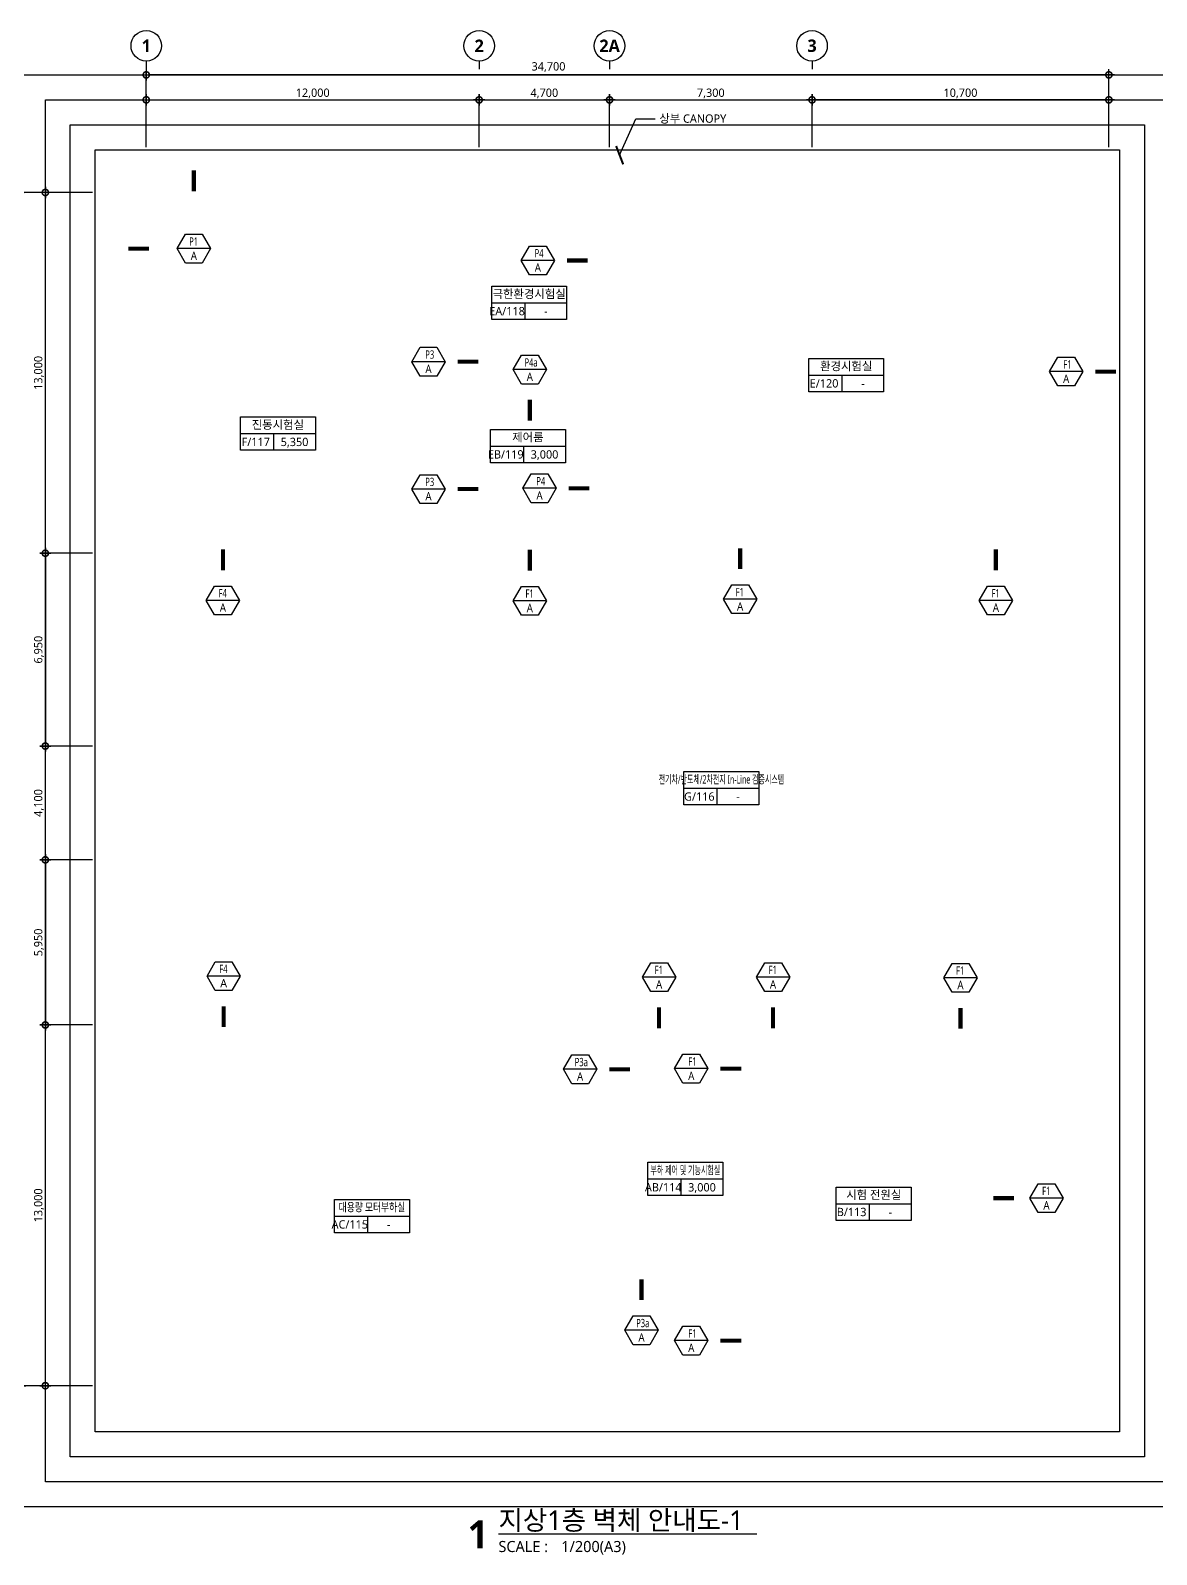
# Model space of a CAD drawing. Header units: millimetres. Extents: x 10038 to 248999, y 2179 to 57100.
# Drawn here: x 30496 to 71088, y 2179 to 57100 of the extents above; entities that cross this region are included whole.
import ezdxf
from ezdxf.enums import TextEntityAlignment as Align

# ---------------------------------------------------------------- set-up
doc = ezdxf.new("R2010")
doc.units = ezdxf.units.MM
doc.header["$LTSCALE"] = 100
doc.layers.get('DEFPOINTS').update_dxf_attribs({"color": 137})
for name, color, linetype in [('DIM', 7, 'Continuous'), ('SYM', 6, 'Continuous'), ('SYM-BUB', 3, 'Continuous'), ('SYM-LEAD', 6, 'Continuous'), ('TEXT', 3, 'Continuous'), ('TEXT-NOTE', 6, 'Continuous'), ('WALLSYM', 6, 'Continuous')]:
    doc.layers.add(name, color=color, linetype=linetype)
doc.layers.add('TEMP', color=171, linetype='Continuous', plot=False)
doc.styles.add('스타일1', font='malgun.ttf')
doc.styles.add('스타일2', font='malgunbd.ttf')
doc.dimstyles.new('DIM-QD 1', dxfattribs={"dimtxt": 3, "dimasz": 1.5, "dimexe": 1, "dimexo": 0, "dimgap": 1, "dimtad": 1, "dimdec": 3, "dimdsep": 46, "dimlunit": 6, "dimtxsty": '스타일1', "dimblk1": 'ARCHTICK', "dimblk2": 'ARCHTICK', "dimsah": 1, "dimcen": 0, "dimclrd": 256, "dimclre": 256, "dimclrt": 3, "dimazin": 2, "dimtfac": 1, "dimtdec": 3, "dimtix": 1, "dimtmove": 2, "dimatfit": 3, "dimldrblk": 'ARCHTICK', "dimfxl": 1, "dimtolj": 1, "dimtzin": 0, "dimarcsym": 0})
doc.dimstyles.new('GAUN-100', dxfattribs={"dimscale": 100, "dimtxt": 3, "dimasz": 1, "dimexe": 1, "dimexo": 1, "dimgap": 0.5, "dimtad": 1, "dimdec": 0, "dimzin": 1, "dimdsep": 46, "dimlunit": 6, "dimtxsty": '스타일1', "dimblk": 'GAUN-DOT', "dimcen": -2, "dimdle": 2, "dimclrd": 256, "dimclre": 256, "dimclrt": 3, "dimadec": 0, "dimazin": 0, "dimtfac": 1, "dimtdec": 0, "dimtix": 1, "dimtmove": 2, "dimatfit": 3, "dimldrblk": 'DOTSMALL', "dimfxl": 1, "dimtolj": 1, "dimtzin": 1, "dimarcsym": 0})

# ---------------------------------------------------------------- blocks, each defined once
blk = doc.blocks.new('dwgtitle')
at = {"layer": 'SYM', "color": 3, "style": '스타일1'}
blk.add_text('SCALE :', height=4, dxfattribs=at).set_placement((12.25, -1.4))
for tag, p, height in [('%%UTITLE', (12.25, 6.59), 7), ('1/100', (34.89, -1.4), 4)]:
    blk.add_attdef(tag, p, '', height=height, dxfattribs=at)
at = {"layer": 'SYM', "color": 6, "style": '스타일2'}
blk.add_attdef('A', text='', height=10, dxfattribs=at).set_placement((4.89, 5), align=Align.MIDDLE)
blk = doc.blocks.new('GAUN-DOT')
at = {"linetype": 'ByBlock'}
for p, q in [((2, 0), (-2, 0)), ((0, -2), (0, 2))]:
    blk.add_line(p, q, dxfattribs=at)
at = {"const_width": 2.25}
blk.add_lwpolyline([(0, 0.28125, 1), (0, -0.28125, 1)], format="xyb", close=True, dxfattribs=at)
blk = doc.blocks.new('*D12')
at = {"layer": 'DEFPOINTS', "color": 0, "transparency": 16777216}
for p in [(46670, 54600), (34670, 52800), (46670, 52800)]:
    blk.add_point(p, dxfattribs=at)
at = {"layer": 'DIM', "lineweight": -2, "transparency": 16777216}
for p, q in [((34670, 52900), (34670, 54700)), ((34770, 54600), (46570, 54600)), ((46670, 52900), (46670, 54700))]:
    blk.add_line(p, q, dxfattribs=at)
at = {"layer": 'DIM', "lineweight": -2, "transparency": 16777216, "xscale": 100, "yscale": 100, "zscale": 100, "rotation": 180}
blk.add_blockref('GAUN-DOT', (34670, 54600), dxfattribs=at)
at = {"layer": 'DIM', "lineweight": -2, "transparency": 16777216, "xscale": 100, "yscale": 100, "zscale": 100}
blk.add_blockref('GAUN-DOT', (46670, 54600), dxfattribs=at)
at = {"layer": 'DIM', "color": 3, "transparency": 16777216, "insert": (40670, 54831), "char_height": 300, "attachment_point": 5, "style": '스타일1'}
blk.add_mtext('\\A1;12,000', dxfattribs=at)
blk = doc.blocks.new('_DotSmall')
at = {"color": 0, "linetype": 'ByBlock', "const_width": 0.5}
blk.add_lwpolyline([(-0.0625, 0, 1), (0.0625, 0, 1)], format="xyb", close=True, dxfattribs=at)
blk = doc.blocks.new('*D13')
at = {"layer": 'DEFPOINTS', "color": 0, "transparency": 16777216}
for p in [(58670, 54600), (51370, 52800), (58670, 52800)]:
    blk.add_point(p, dxfattribs=at)
at = {"layer": 'DIM', "lineweight": -2, "transparency": 16777216}
for p, q in [((51370, 52900), (51370, 54700)), ((51470, 54600), (58570, 54600)), ((58670, 52900), (58670, 54700))]:
    blk.add_line(p, q, dxfattribs=at)
at = {"layer": 'DIM', "lineweight": -2, "transparency": 16777216, "xscale": 100, "yscale": 100, "zscale": 100, "rotation": 180}
blk.add_blockref('GAUN-DOT', (51370, 54600), dxfattribs=at)
at = {"layer": 'DIM', "lineweight": -2, "transparency": 16777216, "xscale": 100, "yscale": 100, "zscale": 100}
blk.add_blockref('GAUN-DOT', (58670, 54600), dxfattribs=at)
at = {"layer": 'DIM', "color": 3, "transparency": 16777216, "insert": (55020, 54830), "char_height": 300, "attachment_point": 5, "style": '스타일1'}
blk.add_mtext('\\A1;7,300', dxfattribs=at)
blk = doc.blocks.new('NEW_BUB')
at = {"layer": 'SYM-BUB', "color": 6}
blk.add_line((0, 3), (0, 0), dxfattribs=at)
blk.add_circle((0, 8.5), 5.5, dxfattribs=at)
at = {"layer": 'SYM-BUB', "color": 3, "style": '스타일2'}
blk.add_attdef('X', text='', height=4.5, dxfattribs=at).set_placement((0, 8.5), align=Align.MIDDLE)
blk = doc.blocks.new('*D14')
at = {"layer": 'DEFPOINTS', "color": 0, "transparency": 16777216}
for p in [(34670, 55500), (34670, 52800), (69370, 52800)]:
    blk.add_point(p, dxfattribs=at)
at = {"layer": 'DIM', "lineweight": -2, "transparency": 16777216}
for p, q in [((34670, 52900), (34670, 55600)), ((69270, 55500), (34770, 55500)), ((69370, 52900), (69370, 55600))]:
    blk.add_line(p, q, dxfattribs=at)
at = {"layer": 'DIM', "lineweight": -2, "transparency": 16777216, "xscale": 100, "yscale": 100, "zscale": 100, "rotation": 180}
blk.add_blockref('GAUN-DOT', (34670, 55500), dxfattribs=at)
at = {"layer": 'DIM', "lineweight": -2, "transparency": 16777216, "xscale": 100, "yscale": 100, "zscale": 100}
blk.add_blockref('GAUN-DOT', (69370, 55500), dxfattribs=at)
at = {"layer": 'DIM', "color": 3, "transparency": 16777216, "insert": (49170, 55780), "char_height": 300, "attachment_point": 5, "style": '스타일1'}
blk.add_mtext('\\A1;34,700', dxfattribs=at)
blk = doc.blocks.new('*D17')
at = {"layer": 'DEFPOINTS', "color": 0, "transparency": 16777216}
for p in [(31032, 21262), (32832, 21262), (32832, 8262)]:
    blk.add_point(p, dxfattribs=at)
at = {"layer": 'DIM', "lineweight": -2, "transparency": 16777216}
for p, q in [((32732, 21262), (30932, 21262)), ((31032, 8362), (31032, 21162)), ((32732, 8262), (30932, 8262))]:
    blk.add_line(p, q, dxfattribs=at)
at = {"layer": 'DIM', "lineweight": -2, "transparency": 16777216, "xscale": 100, "yscale": 100, "zscale": 100}
for p, rotation in [((31032, 21262), 90), ((31032, 8262), 270)]:
    blk.add_blockref('GAUN-DOT', p, dxfattribs=dict(at, rotation=rotation))
at = {"layer": 'DIM', "color": 3, "transparency": 16777216, "insert": (30801, 14762), "char_height": 300, "attachment_point": 5, "rotation": 90, "style": '스타일1'}
blk.add_mtext('\\A1;13,000', dxfattribs=at)
blk = doc.blocks.new('*D18')
at = {"layer": 'DEFPOINTS', "color": 0, "transparency": 16777216}
for p in [(30132, 51262), (32832, 51262), (32832, 8262)]:
    blk.add_point(p, dxfattribs=at)
at = {"layer": 'DIM', "lineweight": -2, "transparency": 16777216}
for p, q in [((32732, 51262), (30032, 51262)), ((30132, 8362), (30132, 51162)), ((32732, 8262), (30032, 8262))]:
    blk.add_line(p, q, dxfattribs=at)
at = {"layer": 'DIM', "lineweight": -2, "transparency": 16777216, "xscale": 100, "yscale": 100, "zscale": 100}
for p, rotation in [((30132, 51262), 90), ((30132, 8262), 270)]:
    blk.add_blockref('GAUN-DOT', p, dxfattribs=dict(at, rotation=rotation))
at = {"layer": 'DIM', "color": 3, "transparency": 16777216, "insert": (29902, 29762), "char_height": 300, "attachment_point": 5, "rotation": 90, "style": '스타일1'}
blk.add_mtext('\\A1;43,000', dxfattribs=at)
blk = doc.blocks.new('*D19')
at = {"layer": 'DEFPOINTS', "color": 0, "transparency": 16777216}
for p in [(31032, 51262), (32832, 51262), (32832, 38262)]:
    blk.add_point(p, dxfattribs=at)
at = {"layer": 'DIM', "lineweight": -2, "transparency": 16777216}
for p, q in [((32732, 51262), (30932, 51262)), ((31032, 38362), (31032, 51162)), ((32732, 38262), (30932, 38262))]:
    blk.add_line(p, q, dxfattribs=at)
at = {"layer": 'DIM', "lineweight": -2, "transparency": 16777216, "xscale": 100, "yscale": 100, "zscale": 100}
for p, rotation in [((31032, 51262), 90), ((31032, 38262), 270)]:
    blk.add_blockref('GAUN-DOT', p, dxfattribs=dict(at, rotation=rotation))
at = {"layer": 'DIM', "color": 3, "transparency": 16777216, "insert": (30801, 44762), "char_height": 300, "attachment_point": 5, "rotation": 90, "style": '스타일1'}
blk.add_mtext('\\A1;13,000', dxfattribs=at)
blk = doc.blocks.new('*D20')
at = {"layer": 'DEFPOINTS', "color": 0, "transparency": 16777216}
for p in [(58670, 54600), (58670, 52800), (69370, 52800)]:
    blk.add_point(p, dxfattribs=at)
at = {"layer": 'DIM', "lineweight": -2, "transparency": 16777216}
for p, q in [((58670, 52900), (58670, 54700)), ((69270, 54600), (58770, 54600)), ((69370, 52900), (69370, 54700))]:
    blk.add_line(p, q, dxfattribs=at)
at = {"layer": 'DIM', "lineweight": -2, "transparency": 16777216, "xscale": 100, "yscale": 100, "zscale": 100, "rotation": 180}
blk.add_blockref('GAUN-DOT', (58670, 54600), dxfattribs=at)
at = {"layer": 'DIM', "lineweight": -2, "transparency": 16777216, "xscale": 100, "yscale": 100, "zscale": 100}
blk.add_blockref('GAUN-DOT', (69370, 54600), dxfattribs=at)
at = {"layer": 'DIM', "color": 3, "transparency": 16777216, "insert": (64020, 54831), "char_height": 300, "attachment_point": 5, "style": '스타일1'}
blk.add_mtext('\\A1;10,700', dxfattribs=at)
blk = doc.blocks.new('*D31')
at = {"layer": 'DEFPOINTS', "color": 0, "transparency": 16777216}
for p in [(32832, 38262), (31032, 31312), (32832, 31312)]:
    blk.add_point(p, dxfattribs=at)
at = {"layer": 'DIM', "lineweight": -2, "transparency": 16777216}
for p, q in [((32732, 38262), (30932, 38262)), ((31032, 38162), (31032, 31412)), ((32732, 31312), (30932, 31312))]:
    blk.add_line(p, q, dxfattribs=at)
at = {"layer": 'DIM', "lineweight": -2, "transparency": 16777216, "xscale": 100, "yscale": 100, "zscale": 100}
for p, rotation in [((31032, 38262), 90), ((31032, 31312), 270)]:
    blk.add_blockref('GAUN-DOT', p, dxfattribs=dict(at, rotation=rotation))
at = {"layer": 'DIM', "color": 3, "transparency": 16777216, "insert": (30802, 34787), "char_height": 300, "attachment_point": 5, "rotation": 90, "style": '스타일1'}
blk.add_mtext('\\A1;6,950', dxfattribs=at)
blk = doc.blocks.new('room')
at = {"layer": 'TEXT-NOTE'}
for p, q in [((0, 0), (0, 12)), ((0, 12), (27, 12)), ((27, 12), (27, 0)), ((0, 6), (27, 6)), ((12, 0), (12, 6)), ((27, 0), (0, 0))]:
    blk.add_line(p, q, dxfattribs=at)
at = {"layer": 'TEXT-NOTE', "color": 3, "style": '스타일1'}
for tag, p in [('실명', (13.5, 9.28)), ('101', (5.53, 3.02)), ('2400', (19.5, 3))]:
    blk.add_attdef(tag, text='', height=3, dxfattribs=at).set_placement(p, align=Align.MIDDLE)
blk = doc.blocks.new('_ARCHTICK')
at = {"color": 0, "linetype": 'ByBlock', "const_width": 0.15}
blk.add_lwpolyline([(-0.5, -0.5), (0.5, 0.5)], dxfattribs=at)
blk = doc.blocks.new('*D48')
at = {"layer": 'DEFPOINTS', "color": 0, "transparency": 16777216}
for p in [(31032, 31312), (32832, 31312), (32832, 27212)]:
    blk.add_point(p, dxfattribs=at)
at = {"layer": 'DIM', "lineweight": -2, "transparency": 16777216}
for p, q in [((32732, 31312), (30932, 31312)), ((31032, 27312), (31032, 31212)), ((32732, 27212), (30932, 27212))]:
    blk.add_line(p, q, dxfattribs=at)
at = {"layer": 'DIM', "lineweight": -2, "transparency": 16777216, "xscale": 100, "yscale": 100, "zscale": 100}
for p, rotation in [((31032, 31312), 90), ((31032, 27212), 270)]:
    blk.add_blockref('GAUN-DOT', p, dxfattribs=dict(at, rotation=rotation))
at = {"layer": 'DIM', "color": 3, "transparency": 16777216, "insert": (30801, 29262), "char_height": 300, "attachment_point": 5, "rotation": 90, "style": '스타일1'}
blk.add_mtext('\\A1;4,100', dxfattribs=at)
blk = doc.blocks.new('*D49')
at = {"layer": 'DEFPOINTS', "color": 0, "transparency": 16777216}
for p in [(32832, 27212), (31032, 21262), (32832, 21262)]:
    blk.add_point(p, dxfattribs=at)
at = {"layer": 'DIM', "lineweight": -2, "transparency": 16777216}
for p, q in [((32732, 27212), (30932, 27212)), ((31032, 27112), (31032, 21362)), ((32732, 21262), (30932, 21262))]:
    blk.add_line(p, q, dxfattribs=at)
at = {"layer": 'DIM', "lineweight": -2, "transparency": 16777216, "xscale": 100, "yscale": 100, "zscale": 100}
for p, rotation in [((31032, 27212), 90), ((31032, 21262), 270)]:
    blk.add_blockref('GAUN-DOT', p, dxfattribs=dict(at, rotation=rotation))
at = {"layer": 'DIM', "color": 3, "transparency": 16777216, "insert": (30802, 24237), "char_height": 300, "attachment_point": 5, "rotation": 90, "style": '스타일1'}
blk.add_mtext('\\A1;5,950', dxfattribs=at)
blk = doc.blocks.new('WALLSYM')
at = {"layer": 'WALLSYM'}
blk.add_line((-400, 0), (400, 0), dxfattribs=at)
blk.add_lwpolyline([(-200, 346), (-400, 0), (-200, -346), (200, -346), (400, 0), (200, 346)], close=True, dxfattribs=at)
at = {"layer": 'TEXT', "style": '스타일1'}
for tag, p in [('WALL', (0, 173)), ('HIGH', (0, -173))]:
    blk.add_attdef(tag, text='', height=200, dxfattribs=at).set_placement(p, align=Align.MIDDLE_CENTER)
blk = doc.blocks.new('*D55')
at = {"layer": 'DEFPOINTS', "color": 0, "transparency": 16777216}
for p in [(51370, 54600), (46670, 52800), (51370, 52800)]:
    blk.add_point(p, dxfattribs=at)
at = {"layer": 'DIM', "lineweight": -2, "transparency": 16777216}
for p, q in [((46670, 52900), (46670, 54700)), ((46770, 54600), (51270, 54600)), ((51370, 52900), (51370, 54700))]:
    blk.add_line(p, q, dxfattribs=at)
at = {"layer": 'DIM', "lineweight": -2, "transparency": 16777216, "xscale": 100, "yscale": 100, "zscale": 100, "rotation": 180}
blk.add_blockref('GAUN-DOT', (46670, 54600), dxfattribs=at)
at = {"layer": 'DIM', "lineweight": -2, "transparency": 16777216, "xscale": 100, "yscale": 100, "zscale": 100}
blk.add_blockref('GAUN-DOT', (51370, 54600), dxfattribs=at)
at = {"layer": 'DIM', "color": 3, "transparency": 16777216, "insert": (49020, 54830), "char_height": 300, "attachment_point": 5, "style": '스타일1'}
blk.add_mtext('\\A1;4,700', dxfattribs=at)

msp = doc.modelspace()

# ---------------------------------------------------------------- linework, layer by layer
at = {"layer": 'TEMP'}
for points in [[(30132.4, 55500), (72450, 55500), (72450, 3900), (30132.4, 3900)], [(31032.4, 54600), (71550, 54600), (71550, 4800), (31032.4, 4800)], [(31932.4, 53700), (70650, 53700), (70650, 5700), (31932.4, 5700)], [(32832.4, 52800), (69750, 52800), (69750, 6600), (32832.4, 6600)], [(32832.4, 52800), (69750, 52800), (69750, 6600), (32832.4, 6600)]]:
    msp.add_lwpolyline(points, close=True, dxfattribs=at)
at = {"layer": 'WALLSYM', "ltscale": 0.2}
for points in [[(36386.4, 49758.5, 0, 0, 0), (36386.4, 51309.1, 150, 150, 0), (36386.4, 52059.1, 150, 150, 0)], [(35786.4, 49238.9, 0, 0, 0), (34769.8, 49238.9, 150, 150, 0), (34019.8, 49238.9, 150, 150, 0)], [(49386.2, 48813.2, 0, 0, 0), (49836.2, 48813.2, 150, 150, 0), (50586.2, 48813.2, 150, 150, 0)], [(45443.8, 45163.1, 0, 0, 0), (45893.8, 45163.1, 150, 150, 0), (46643.8, 45163.1, 150, 150, 0)], [(68430.8, 44807.8, 0, 0, 0), (68880.8, 44807.8, 150, 150, 0), (69630.8, 44807.8, 150, 150, 0)], [(48496.1, 44359.4, 0, 0, 0), (48496.1, 43791.1, 150, 150, 0), (48496.1, 43041.1, 150, 150, 0)], [(45443.8, 40574.1, 0, 0, 0), (45893.8, 40574.1, 150, 150, 0), (46643.8, 40574.1, 150, 150, 0)], [(49447.2, 40601.1, 0, 0, 0), (49897.2, 40601.1, 150, 150, 0), (50647.2, 40601.1, 150, 150, 0)], [(37433.4, 37080.5, 0, 0, 0), (37433.4, 37648.8, 150, 150, 0), (37433.4, 38398.8, 150, 150, 0)], [(48496.1, 37066.6, 0, 0, 0), (48496.1, 37634.9, 150, 150, 0), (48496.1, 38384.9, 150, 150, 0)], [(56076.1, 37124.1, 0, 0, 0), (56076.1, 37692.4, 150, 150, 0), (56076.1, 38442.4, 150, 150, 0)], [(65297.2, 37079.3, 0, 0, 0), (65297.2, 37647.6, 150, 150, 0), (65297.2, 38397.6, 150, 150, 0)], [(37459.7, 22504.3, 0, 0, 0), (37459.7, 21936, 150, 150, 0), (37459.7, 21186, 150, 150, 0)], [(53156.1, 22464, 0, 0, 0), (53156.1, 21895.7, 150, 150, 0), (53156.1, 21145.7, 150, 150, 0)], [(57263.5, 22464, 0, 0, 0), (57263.5, 21895.7, 150, 150, 0), (57263.5, 21145.7, 150, 150, 0)], [(64020.3, 22441.7, 0, 0, 0), (64020.3, 21873.5, 150, 150, 0), (64020.3, 21123.5, 150, 150, 0)], [(50908, 19665.5, 0, 0, 0), (51358, 19665.5, 150, 150, 0), (52108, 19665.5, 150, 150, 0)], [(54916.2, 19687.9, 0, 0, 0), (55366.2, 19687.9, 150, 150, 0), (56116.2, 19687.9, 150, 150, 0)], [(66520.8, 15021.3, 0, 0, 0), (65952.6, 15021.3, 150, 150, 0), (65202.6, 15021.3, 150, 150, 0)], [(52523, 10779.7, 0, 0, 0), (52523, 11347.9, 150, 150, 0), (52523, 12097.9, 150, 150, 0)], [(54916.2, 9887.3, 0, 0, 0), (55366.2, 9887.3, 150, 150, 0), (56116.2, 9887.3, 150, 150, 0)]]:
    msp.add_lwpolyline(points, format="xyseb", dxfattribs=at)

# ---------------------------------------------------------------- block references
at = {"layer": 'SYM', "xscale": 100, "yscale": 100, "zscale": 100}
msp.add_blockref('dwgtitle', (46140.9, 2407.4, -0.5), dxfattribs=at).add_auto_attribs({'%%UTITLE': '%%U지상1층 벽체 안내도-1  ', '1/100': '1/200(A3)', 'A': '1'})
at = {"layer": 'SYM-BUB', "xscale": 100, "yscale": 100, "zscale": 100}
for p, values in [((34670.4, 55700), {'X': '1'}), ((46670.4, 55700), {'X': '2'}), ((51370.4, 55700), {'X': '2A'}), ((58670.4, 55700), {'X': '3'})]:
    msp.add_blockref('NEW_BUB', p, dxfattribs=at).add_auto_attribs(values)
at = {"layer": 'TEXT-NOTE'}
ref = msp.add_blockref('room', (47123.5, 46685.4), dxfattribs=dict(at, xscale=100, yscale=100, zscale=100))
ref.add_attrib('2400', '-', dxfattribs={"color": 3, "height": 300, "style": '스타일1'}).set_placement((49073.5, 46985.4), align=Align.MIDDLE_CENTER)
ref.add_attrib('101', 'EA/118', dxfattribs={"color": 3, "height": 300, "style": '스타일1'}).set_placement((47676.2, 46987.2), align=Align.MIDDLE)
ref.add_attrib('실명', '극한환경시험실', dxfattribs={"color": 3, "height": 300, "style": '스타일1'}).set_placement((48473.5, 47613.6), align=Align.MIDDLE)
ref = msp.add_blockref('room', (58551.7, 44082.4), dxfattribs=dict(at, xscale=100, yscale=100, zscale=100))
ref.add_attrib('2400', '-', dxfattribs={"color": 3, "height": 300, "style": '스타일1'}).set_placement((60501.7, 44382.4), align=Align.MIDDLE_CENTER)
ref.add_attrib('101', 'E/120', dxfattribs={"color": 3, "height": 300, "style": '스타일1'}).set_placement((59104.4, 44384.2), align=Align.MIDDLE)
ref.add_attrib('실명', '환경시험실', dxfattribs={"color": 3, "height": 300, "style": '스타일1'}).set_placement((59901.7, 45010.6), align=Align.MIDDLE)
ref = msp.add_blockref('room', (38065.7, 41973.8), dxfattribs=dict(at, xscale=100, yscale=100, zscale=100))
ref.add_attrib('2400', '5,350', dxfattribs={"color": 3, "height": 300, "style": '스타일1'}).set_placement((40015.7, 42273.8), align=Align.MIDDLE_CENTER)
ref.add_attrib('101', 'F/117', dxfattribs={"color": 3, "height": 300, "style": '스타일1'}).set_placement((38618.3, 42275.6), align=Align.MIDDLE)
ref.add_attrib('실명', '진동시험실', dxfattribs={"color": 3, "height": 300, "style": '스타일1'}).set_placement((39415.7, 42902), align=Align.MIDDLE)
ref = msp.add_blockref('room', (47076.7, 41522.3), dxfattribs=dict(at, xscale=100, yscale=100, zscale=100))
ref.add_attrib('2400', '3,000', dxfattribs={"color": 3, "height": 300, "style": '스타일1'}).set_placement((49026.7, 41822.3), align=Align.MIDDLE_CENTER)
ref.add_attrib('101', 'EB/119', dxfattribs={"color": 3, "height": 300, "style": '스타일1'}).set_placement((47629.4, 41824.1), align=Align.MIDDLE)
ref.add_attrib('실명', '제어룸', dxfattribs={"color": 3, "height": 300, "style": '스타일1'}).set_placement((48426.7, 42450.5), align=Align.MIDDLE)
ref = msp.add_blockref('room', (54054.2, 29192.3), dxfattribs=dict(at, xscale=100, yscale=100, zscale=100))
ref.add_attrib('2400', '-', dxfattribs={"color": 3, "height": 300, "style": '스타일1'}).set_placement((56004.2, 29492.3), align=Align.MIDDLE_CENTER)
ref.add_attrib('101', 'G/116', dxfattribs={"color": 3, "height": 300, "style": '스타일1'}).set_placement((54606.8, 29494.1), align=Align.MIDDLE)
ref.add_attrib('실명', '전기차/반도체/2차전지 In-Line 검증시스템', dxfattribs={"color": 3, "height": 300, "style": '스타일1', "width": 0.6}).set_placement((55404.2, 30120.5), align=Align.MIDDLE)
ref = msp.add_blockref('room', (52753, 15112.6), dxfattribs=dict(at, xscale=100, yscale=100, zscale=100))
ref.add_attrib('2400', '3,000', dxfattribs={"color": 3, "height": 300, "style": '스타일1'}).set_placement((54703, 15412.6), align=Align.MIDDLE_CENTER)
ref.add_attrib('101', 'AB/114', dxfattribs={"color": 3, "height": 300, "style": '스타일1'}).set_placement((53305.7, 15414.4), align=Align.MIDDLE)
ref.add_attrib('실명', '부하 제어 및 기능시험실', dxfattribs={"color": 3, "height": 300, "style": '스타일1', "width": 0.6}).set_placement((54103, 16040.8), align=Align.MIDDLE)
ref = msp.add_blockref('room', (59544.3, 14221.8), dxfattribs=dict(at, xscale=100, yscale=100, zscale=100))
ref.add_attrib('2400', '-', dxfattribs={"color": 3, "height": 300, "style": '스타일1'}).set_placement((61494.3, 14521.8), align=Align.MIDDLE_CENTER)
ref.add_attrib('101', 'B/113', dxfattribs={"color": 3, "height": 300, "style": '스타일1'}).set_placement((60096.9, 14523.6), align=Align.MIDDLE)
ref.add_attrib('실명', '시험 전원실', dxfattribs={"color": 3, "height": 300, "style": '스타일1'}).set_placement((60894.3, 15150), align=Align.MIDDLE)
ref = msp.add_blockref('room', (41455, 13773.8), dxfattribs=dict(at, xscale=100, yscale=100, zscale=100))
ref.add_attrib('2400', '-', dxfattribs={"color": 3, "height": 300, "style": '스타일1'}).set_placement((43405, 14073.8), align=Align.MIDDLE_CENTER)
ref.add_attrib('101', 'AC/115', dxfattribs={"color": 3, "height": 300, "style": '스타일1'}).set_placement((42007.6, 14075.6), align=Align.MIDDLE)
ref.add_attrib('실명', '대용량 모터부하실', dxfattribs={"color": 3, "height": 300, "style": '스타일1', "width": 0.75}).set_placement((42805, 14702), align=Align.MIDDLE)
at = {"layer": 'WALLSYM'}
ref = msp.add_blockref('WALLSYM', (36386.4, 49238.9), dxfattribs=dict(at, xscale=-1.5, yscale=1.5, zscale=1.5))
ref.add_attrib('HIGH', 'A', dxfattribs={"layer": 'TEXT', "height": 300, "style": '스타일1', "width": 0.9}).set_placement((36386.6, 48979.1), align=Align.MIDDLE_CENTER)
ref.add_attrib('WALL', 'P1', dxfattribs={"layer": 'TEXT', "height": 300, "style": '스타일1', "width": 0.7}).set_placement((36377.3, 49498.7), align=Align.MIDDLE_CENTER)
ref = msp.add_blockref('WALLSYM', (48786.2, 48813.2), dxfattribs=dict(at, xscale=-1.5, yscale=1.5, zscale=1.5))
ref.add_attrib('HIGH', 'A', dxfattribs={"layer": 'TEXT', "height": 300, "style": '스타일1', "width": 0.9}).set_placement((48786.4, 48553.4), align=Align.MIDDLE_CENTER)
ref.add_attrib('WALL', 'P4', dxfattribs={"layer": 'TEXT', "height": 300, "style": '스타일1', "width": 0.7}).set_placement((48831.2, 49073), align=Align.MIDDLE_CENTER)
ref = msp.add_blockref('WALLSYM', (44843.8, 45163.1), dxfattribs=dict(at, xscale=-1.5, yscale=1.5, zscale=1.5))
ref.add_attrib('HIGH', 'A', dxfattribs={"layer": 'TEXT', "height": 300, "style": '스타일1', "width": 0.9}).set_placement((44844, 44903.3), align=Align.MIDDLE_CENTER)
ref.add_attrib('WALL', 'P3', dxfattribs={"layer": 'TEXT', "height": 300, "style": '스타일1', "width": 0.7}).set_placement((44888.9, 45423), align=Align.MIDDLE_CENTER)
ref = msp.add_blockref('WALLSYM', (48496.1, 44879), dxfattribs=dict(at, xscale=-1.5, yscale=1.5, zscale=1.5))
ref.add_attrib('HIGH', 'A', dxfattribs={"layer": 'TEXT', "height": 300, "style": '스타일1', "width": 0.9}).set_placement((48496.3, 44619.2), align=Align.MIDDLE_CENTER)
ref.add_attrib('WALL', 'P4a', dxfattribs={"layer": 'TEXT', "height": 300, "style": '스타일1', "width": 0.7}).set_placement((48541.1, 45138.8), align=Align.MIDDLE_CENTER)
ref = msp.add_blockref('WALLSYM', (67830.8, 44807.8), dxfattribs=dict(at, xscale=-1.5, yscale=1.5, zscale=1.5))
ref.add_attrib('HIGH', 'A', dxfattribs={"layer": 'TEXT', "height": 300, "style": '스타일1', "width": 0.9}).set_placement((67831, 44548), align=Align.MIDDLE_CENTER)
ref.add_attrib('WALL', 'F1', dxfattribs={"layer": 'TEXT', "height": 300, "style": '스타일1', "width": 0.7}).set_placement((67875.9, 45067.6), align=Align.MIDDLE_CENTER)
ref = msp.add_blockref('WALLSYM', (44843.8, 40574.1), dxfattribs=dict(at, xscale=-1.5, yscale=1.5, zscale=1.5))
ref.add_attrib('HIGH', 'A', dxfattribs={"layer": 'TEXT', "height": 300, "style": '스타일1', "width": 0.9}).set_placement((44844, 40314.3), align=Align.MIDDLE_CENTER)
ref.add_attrib('WALL', 'P3', dxfattribs={"layer": 'TEXT', "height": 300, "style": '스타일1', "width": 0.7}).set_placement((44888.9, 40834), align=Align.MIDDLE_CENTER)
ref = msp.add_blockref('WALLSYM', (48847.2, 40601.1), dxfattribs=dict(at, xscale=-1.5, yscale=1.5, zscale=1.5))
ref.add_attrib('HIGH', 'A', dxfattribs={"layer": 'TEXT', "height": 300, "style": '스타일1', "width": 0.9}).set_placement((48847.4, 40341.3), align=Align.MIDDLE_CENTER)
ref.add_attrib('WALL', 'P4', dxfattribs={"layer": 'TEXT', "height": 300, "style": '스타일1', "width": 0.7}).set_placement((48892.1, 40860.9), align=Align.MIDDLE_CENTER)
ref = msp.add_blockref('WALLSYM', (37433.4, 36560.9), dxfattribs=dict(at, xscale=-1.5, yscale=1.5, zscale=1.5))
ref.add_attrib('HIGH', 'A', dxfattribs={"layer": 'TEXT', "height": 300, "style": '스타일1', "width": 0.9}).set_placement((37433.5, 36301.1), align=Align.MIDDLE_CENTER)
ref.add_attrib('WALL', 'F4', dxfattribs={"layer": 'TEXT', "height": 300, "style": '스타일1', "width": 0.7}).set_placement((37424.2, 36820.7), align=Align.MIDDLE_CENTER)
ref = msp.add_blockref('WALLSYM', (48496.1, 36547), dxfattribs=dict(at, xscale=-1.5, yscale=1.5, zscale=1.5))
ref.add_attrib('HIGH', 'A', dxfattribs={"layer": 'TEXT', "height": 300, "style": '스타일1', "width": 0.9}).set_placement((48496.3, 36287.2), align=Align.MIDDLE_CENTER)
ref.add_attrib('WALL', 'F1', dxfattribs={"layer": 'TEXT', "height": 300, "style": '스타일1', "width": 0.7}).set_placement((48487, 36806.8), align=Align.MIDDLE_CENTER)
ref = msp.add_blockref('WALLSYM', (56076.1, 36604.5), dxfattribs=dict(at, xscale=-1.5, yscale=1.5, zscale=1.5))
ref.add_attrib('HIGH', 'A', dxfattribs={"layer": 'TEXT', "height": 300, "style": '스타일1', "width": 0.9}).set_placement((56076.3, 36344.7), align=Align.MIDDLE_CENTER)
ref.add_attrib('WALL', 'F1', dxfattribs={"layer": 'TEXT', "height": 300, "style": '스타일1', "width": 0.7}).set_placement((56067, 36864.3), align=Align.MIDDLE_CENTER)
ref = msp.add_blockref('WALLSYM', (65297.2, 36559.7), dxfattribs=dict(at, xscale=-1.5, yscale=1.5, zscale=1.5))
ref.add_attrib('HIGH', 'A', dxfattribs={"layer": 'TEXT', "height": 300, "style": '스타일1', "width": 0.9}).set_placement((65297.3, 36299.9), align=Align.MIDDLE_CENTER)
ref.add_attrib('WALL', 'F1', dxfattribs={"layer": 'TEXT', "height": 300, "style": '스타일1', "width": 0.7}).set_placement((65288, 36819.5), align=Align.MIDDLE_CENTER)
ref = msp.add_blockref('WALLSYM', (37459.7, 23023.9), dxfattribs=dict(at, xscale=-1.5, yscale=1.5, zscale=1.5))
ref.add_attrib('HIGH', 'A', dxfattribs={"layer": 'TEXT', "height": 300, "style": '스타일1'}).set_placement((37459.8, 22764.1), align=Align.MIDDLE_CENTER)
ref.add_attrib('WALL', 'F4', dxfattribs={"layer": 'TEXT', "height": 300, "style": '스타일1', "width": 0.7}).set_placement((37450.5, 23283.7), align=Align.MIDDLE_CENTER)
ref = msp.add_blockref('WALLSYM', (53156.1, 22983.6), dxfattribs=dict(at, xscale=-1.5, yscale=1.5, zscale=1.5))
ref.add_attrib('HIGH', 'A', dxfattribs={"layer": 'TEXT', "height": 300, "style": '스타일1', "width": 0.9}).set_placement((53156.3, 22723.8), align=Align.MIDDLE_CENTER)
ref.add_attrib('WALL', 'F1', dxfattribs={"layer": 'TEXT', "height": 300, "style": '스타일1', "width": 0.7}).set_placement((53147, 23243.4), align=Align.MIDDLE_CENTER)
ref = msp.add_blockref('WALLSYM', (57263.5, 22983.6), dxfattribs=dict(at, xscale=-1.5, yscale=1.5, zscale=1.5))
ref.add_attrib('HIGH', 'A', dxfattribs={"layer": 'TEXT', "height": 300, "style": '스타일1', "width": 0.9}).set_placement((57263.7, 22723.8), align=Align.MIDDLE_CENTER)
ref.add_attrib('WALL', 'F1', dxfattribs={"layer": 'TEXT', "height": 300, "style": '스타일1', "width": 0.7}).set_placement((57254.4, 23243.4), align=Align.MIDDLE_CENTER)
ref = msp.add_blockref('WALLSYM', (64020.3, 22961.3), dxfattribs=dict(at, xscale=-1.5, yscale=1.5, zscale=1.5))
ref.add_attrib('HIGH', 'A', dxfattribs={"layer": 'TEXT', "height": 300, "style": '스타일1', "width": 0.9}).set_placement((64020.5, 22701.5), align=Align.MIDDLE_CENTER)
ref.add_attrib('WALL', 'F1', dxfattribs={"layer": 'TEXT', "height": 300, "style": '스타일1', "width": 0.7}).set_placement((64011.2, 23221.1), align=Align.MIDDLE_CENTER)
ref = msp.add_blockref('WALLSYM', (50308, 19665.5), dxfattribs=dict(at, xscale=-1.5, yscale=1.5, zscale=1.5))
ref.add_attrib('HIGH', 'A', dxfattribs={"layer": 'TEXT', "height": 300, "style": '스타일1', "width": 0.9}).set_placement((50308.2, 19405.7), align=Align.MIDDLE_CENTER)
ref.add_attrib('WALL', 'P3a', dxfattribs={"layer": 'TEXT', "height": 300, "style": '스타일1', "width": 0.7}).set_placement((50353.1, 19925.4), align=Align.MIDDLE_CENTER)
ref = msp.add_blockref('WALLSYM', (54316.2, 19687.9), dxfattribs=dict(at, xscale=-1.5, yscale=1.5, zscale=1.5))
ref.add_attrib('HIGH', 'A', dxfattribs={"layer": 'TEXT', "height": 300, "style": '스타일1', "width": 0.9}).set_placement((54316.4, 19428.1), align=Align.MIDDLE_CENTER)
ref.add_attrib('WALL', 'F1', dxfattribs={"layer": 'TEXT', "height": 300, "style": '스타일1', "width": 0.7}).set_placement((54361.3, 19947.7), align=Align.MIDDLE_CENTER)
ref = msp.add_blockref('WALLSYM', (67120.8, 15021.3), dxfattribs=dict(at, xscale=-1.5, yscale=1.5, zscale=1.5))
ref.add_attrib('HIGH', 'A', dxfattribs={"layer": 'TEXT', "height": 300, "style": '스타일1', "width": 0.9}).set_placement((67121, 14761.5), align=Align.MIDDLE_CENTER)
ref.add_attrib('WALL', 'F1', dxfattribs={"layer": 'TEXT', "height": 300, "style": '스타일1', "width": 0.7}).set_placement((67111.7, 15281.1), align=Align.MIDDLE_CENTER)
ref = msp.add_blockref('WALLSYM', (52523, 10260.1), dxfattribs=dict(at, xscale=-1.5, yscale=1.5, zscale=1.5))
ref.add_attrib('HIGH', 'A', dxfattribs={"layer": 'TEXT', "height": 300, "style": '스타일1', "width": 0.9}).set_placement((52523.1, 10000.3), align=Align.MIDDLE_CENTER)
ref.add_attrib('WALL', 'P3a', dxfattribs={"layer": 'TEXT', "height": 300, "style": '스타일1', "width": 0.7}).set_placement((52568, 10519.9), align=Align.MIDDLE_CENTER)
ref = msp.add_blockref('WALLSYM', (54316.2, 9887.3), dxfattribs=dict(at, xscale=-1.5, yscale=1.5, zscale=1.5))
ref.add_attrib('HIGH', 'A', dxfattribs={"layer": 'TEXT', "height": 300, "style": '스타일1', "width": 0.9}).set_placement((54316.4, 9627.5), align=Align.MIDDLE_CENTER)
ref.add_attrib('WALL', 'F1', dxfattribs={"layer": 'TEXT', "height": 300, "style": '스타일1', "width": 0.7}).set_placement((54361.3, 10147.1), align=Align.MIDDLE_CENTER)

# ---------------------------------------------------------------- texts
at = {"layer": 'TEXT', "color": 3, "style": '스타일1'}
msp.add_text('상부 CANOPY', height=300, dxfattribs=at).set_placement((53166, 53774.8))

# ---------------------------------------------------------------- dimensions: what is measured, and where the dimension line sits
at = {"layer": 'DIM'}
dim = msp.add_linear_dim(base=(34670.4, 55500), p1=(69370.4, 52800), p2=(34670.4, 52800), dimstyle='GAUN-100', dxfattribs=at)
dim.commit()
dim.dimension.update_dxf_attribs({"geometry": '*D14', "text_midpoint": (49170.4, 55780.2), "dimtype": 160})
for base, p1, p2, angle, picture, middle in [((46670.4, 54600), (34670.4, 52800), (46670.4, 52800), 180, '*D12', (40670.4, 54831)), ((58670.4, 54600), (51370.4, 52800), (58670.4, 52800), 180, '*D13', (55020.4, 54830.2)), ((30132.4, 51262.2), (32832.4, 8262.2), (32832.4, 51262.2), 270, '*D18', (29902.2, 29762.2)), ((31032.4, 51262.2), (32832.4, 38262.2), (32832.4, 51262.2), 270, '*D19', (30801.4, 44762.2)), ((31032.4, 31312.2), (32832.4, 38262.2), (32832.4, 31312.2), 90, '*D31', (30802.2, 34787.2)), ((31032.4, 31312.2), (32832.4, 27212.2), (32832.4, 31312.2), 270, '*D48', (30801.4, 29262.2)), ((31032.4, 21262.2), (32832.4, 27212.2), (32832.4, 21262.2), 90, '*D49', (30802.2, 24237.2)), ((31032.4, 21262.2), (32832.4, 8262.2), (32832.4, 21262.2), 270, '*D17', (30801.4, 14762.2))]:
    dim = msp.add_linear_dim(base=base, p1=p1, p2=p2, angle=angle, dimstyle='GAUN-100', dxfattribs=at)
    dim.commit()
    dim.dimension.update_dxf_attribs({"geometry": picture, "text_midpoint": middle})
for base, p1, p2, picture, middle in [((51370.4, 54600), (46670.4, 52800), (51370.4, 52800), '*D55', (49020.4, 54830.2)), ((58670.4, 54600), (69370.4, 52800), (58670.4, 52800), '*D20', (64020.4, 54831))]:
    dim = msp.add_linear_dim(base=base, p1=p1, p2=p2, dimstyle='GAUN-100', dxfattribs=at)
    dim.commit()
    dim.dimension.update_dxf_attribs({"geometry": picture, "text_midpoint": middle})

# ---------------------------------------------------------------- leaders
at = {"layer": 'SYM-LEAD'}
msp.add_leader([(51734.8, 52607), (52316, 53918.1), (53016, 53918.1)], dimstyle='DIM-QD 1', override={"dimscale": 200, "dimasz": 2.5, "dimtad": 0, "dimclrd": 6}, dxfattribs=at)

doc.saveas('drawing.dxf')
